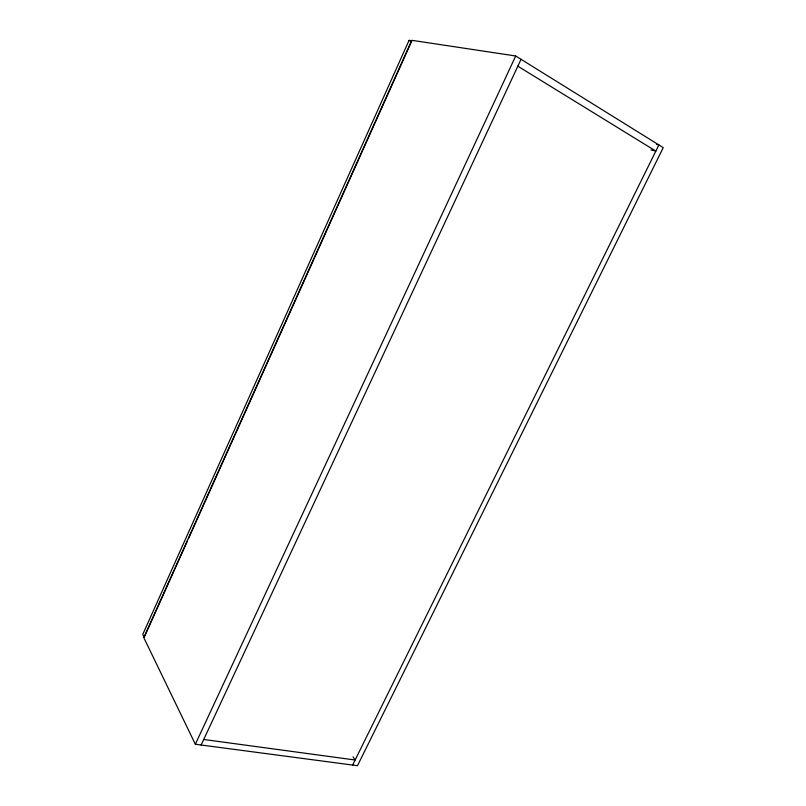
<?xml version="1.0" encoding="UTF-8"?>
<svg xmlns="http://www.w3.org/2000/svg" width="806" height="806" viewBox="0 0 806 806"><rect width="100%" height="100%" fill="white"/><g stroke="black" fill="none" stroke-linecap="round" stroke-linejoin="round"><path stroke-width="1.21" d="M188.463 538.72L411.886 40.784L409.055 40.36L142.753 634.433L144.183 637.385L187.435 541.007M195.344 744.24L515.709 55.987L663.247 147.649L357.481 765.7L195.344 744.24L143.78 637.606L411.765 40.3L515.709 55.987M201.147 745.006L521.049 59.301M352.635 765.055L658.875 144.929L656.437 144.375M203.737 739.475L355.134 760.008L353.048 756.894M650.976 149.936L655.832 151.095L517.835 66.183M409.055 40.36L411.201 41.63"/></g></svg>
